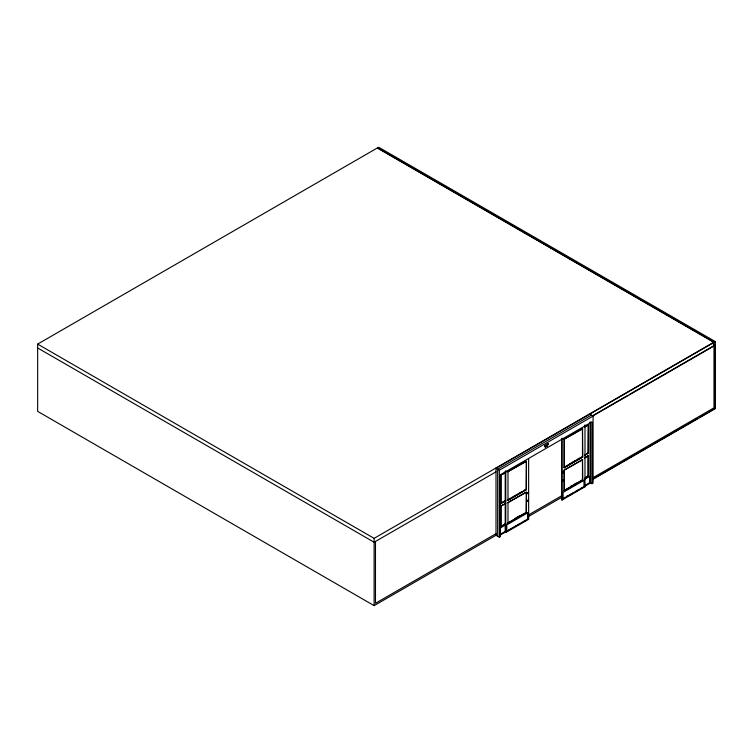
<?xml version="1.0" encoding="UTF-8"?>
<svg xmlns="http://www.w3.org/2000/svg" width="753" height="753" viewBox="0 0 753 753"><rect width="100%" height="100%" fill="white"/><g stroke="black" fill="none" stroke-linecap="round" stroke-linejoin="round"><path stroke-width="1.13" d="M547.13 446.087L547.883 443.705L548.448 444.035L547.13 446.087L545.294 447.15L544.541 445.644L547.883 443.705M496.349 535.063L374.119 605.638L37.65 411.373L37.65 344.102L377.526 147.87L713.995 342.126L713.995 407.844L593.025 477.684M377.526 147.87L378.881 147.362L715.35 341.627L715.35 408.625L592.771 479.397M37.65 344.102L374.119 538.357L713.995 342.126M715.35 341.627L496.001 468.262L499.343 470.201L593.082 416.08L593.082 483.087L591.962 483.727L590.013 482.598L590.013 421.915M591.406 415.11L497.667 469.232L497.667 536.24M593.496 415.204L627.108 395.796M629.141 394.619L715.039 345.034L715.039 408.446L708.959 411.957M496.001 471.858L374.119 542.226L37.65 347.961M592.79 415.976L715.35 345.213L712.997 343.857M544.541 445.644L545.097 445.964L548.448 444.035M501.987 474.475L505.865 472.235M585.156 426.452L587.086 425.341M501.018 475.03L505.178 472.95M584.46 427.177L588.338 424.937L588.338 453.287L584.46 455.527M526.131 461.175L507.71 471.811L526.403 461.335L526.403 489.685L507.993 500.321L526.131 489.525L526.403 461.335M582.483 428.645L582.483 456.996L564.063 467.622L564.063 439.272L582.483 428.645L582.756 457.156L564.345 467.782L563.79 467.462M564.063 439.272L582.756 428.805M501.705 502.656L504.614 500.98M505.865 500.576L501.018 503.38L505.178 501.3M575.461 460.403L569.927 463.914M577.4 459.283L579.339 458.163M585.156 454.803L588.055 453.127L588.338 424.937M507.437 499.992L521.97 491.605M523.909 490.485L525.848 489.365L526.403 489.685M564.759 466.898L582.521 456.647M505.865 503.155L501.018 505.95L505.178 503.879M585.156 457.382L588.338 455.866L588.338 476.48L584.46 478.72M584.46 458.097L588.338 455.866M526.131 492.104L507.71 502.731L526.403 492.264L526.403 512.878L507.71 523.354L526.131 512.718L526.403 492.264M582.483 459.565L582.483 480.188L564.063 490.815L564.063 470.201L582.483 459.565L582.756 480.348L564.345 490.975L563.79 490.655M564.063 470.201L582.756 459.725M502.675 525.293L505.583 523.617M585.843 477.28L587.782 476.16L588.338 476.48M505.865 523.777L501.018 526.573L505.178 524.493M514.581 518.742L519.429 515.937M570.614 486.391L572.553 485.271M574.492 484.151L576.431 483.031M585.156 477.995L588.055 476.32L588.055 455.706M507.437 523.184L524.879 513.122M564.759 490.09L582.521 479.84M500.077 528.098L506.054 524.653M584.573 479.322L589.552 476.442L589.552 482.729L584.573 485.6M496.443 533.444L375.474 603.294L375.474 541.445M527.957 515.25L562.529 495.295M593.468 478.635L620.82 462.841M622.853 461.674L697.815 418.386M699.838 417.218L706.935 413.124M527.928 516.831L562.557 496.839M500.077 534.385L506.054 530.931M500.058 535.176L512.162 528.192M513.988 527.138L516.144 525.895M517.96 524.841L519.956 523.693M523.109 521.876L525.095 520.728M561.559 438.99L561.559 499.672L564.543 497.949M567.527 496.227L573.664 492.688M575.48 491.634L578.633 489.817M580.45 488.763L582.615 487.52M584.601 486.372L590.568 482.927L590.568 422.245M505.207 471.529L505.207 532.211L505.762 532.531L528.634 519.325L528.634 458.643M561.559 499.672L562.115 499.992L584.987 486.786L584.987 424.937M496.001 467.99L496.001 535.27L499.343 537.2L500.463 536.56L500.463 474.71L591.962 421.878L591.962 483.727M377.526 148.143L713.995 342.408M589.731 414.15L593.082 416.08M587.782 452.967L588.338 453.287M582.201 456.826L582.756 457.156M582.201 480.028L582.756 480.348M584.432 486.466L584.987 486.786M567.131 495.803L567.696 496.133M525.848 512.558L526.403 512.878M528.079 519.005L528.634 519.325M545.097 445.964L545.294 447.15M564.345 439.432L564.345 467.782M564.345 470.361L564.345 490.975M562.115 438.142L562.115 499.992M507.993 471.971L507.993 500.321M507.993 502.891L507.993 523.514M505.762 470.681L505.762 532.531M501.3 475.19L501.3 503.541M501.3 506.12L501.3 526.733M499.343 470.201L499.343 537.2M374.119 538.357L374.119 605.638M527.326 492.773L527.655 493.752L527.975 492.396L527.326 492.773M527.326 500.416L527.655 501.385L527.975 500.039L527.326 500.416M562.773 472.31L563.103 473.289L563.432 471.933L562.773 472.31M562.773 479.943L563.103 480.922L563.432 479.567L562.773 479.943M527.702 512.802L506.778 524.879L506.778 531.166L527.702 519.081L527.702 512.802M583.98 480.31L563.056 492.387L563.056 498.674L583.98 486.589L583.98 480.31"/></g></svg>
